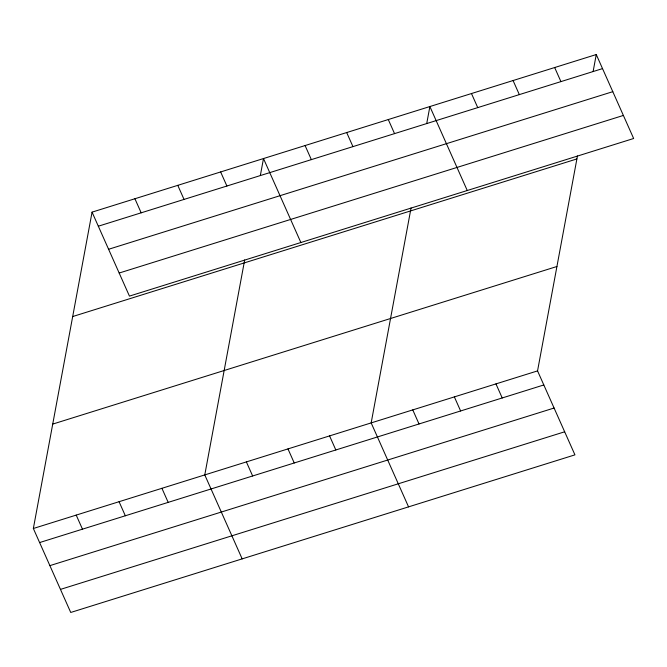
<?xml version="1.0" encoding="UTF-8"?>
<svg xmlns="http://www.w3.org/2000/svg" width="667" height="667" viewBox="0 0 667 667"><rect width="100%" height="100%" fill="white"/><g stroke="black" fill="none" stroke-linecap="round" stroke-linejoin="round"><path stroke-width="1" d="M577.447 155.953L537.552 370.894L574.937 454.861L70.735 612.464L33.35 528.497L92.063 212.139L596.265 54.536L633.65 138.503L129.448 296.106L92.063 212.139M244.672 259.972L204.777 474.912L242.163 558.879M260.355 175.463L263.49 158.554L300.875 242.521M411.055 207.962L371.169 422.903L408.554 506.87M426.738 123.453L429.882 106.545L467.259 190.512M593.13 71.444L596.265 54.536M98.324 226.213L602.526 68.609M108.596 249.275L612.798 91.671M119.176 273.036L623.378 115.441M72.686 316.542L576.888 158.938M52.726 424.095L556.928 266.5M33.35 528.497L537.552 370.894M39.611 542.563L543.822 384.959M49.883 565.633L554.085 408.029M60.464 589.395L564.666 431.791M554.669 67.542L560.93 81.607M513.073 80.54L519.335 94.614M471.477 93.547L477.739 107.612M388.286 119.551L394.547 133.617M495.956 383.892L502.218 397.966M346.682 132.55L352.951 146.623M454.36 396.898L460.622 410.964M305.086 145.556L311.347 159.621M412.765 409.897L419.026 423.97M220.635 171.953L226.897 186.018M329.573 435.901L335.834 449.975M177.772 185.351L184.042 199.416M287.977 448.908L294.239 462.973M134.917 198.749L141.179 212.815M246.373 461.906L252.643 475.98M161.923 488.311L168.184 502.376M119.068 501.701L125.329 515.774M76.205 515.099L82.475 529.164"/></g></svg>
